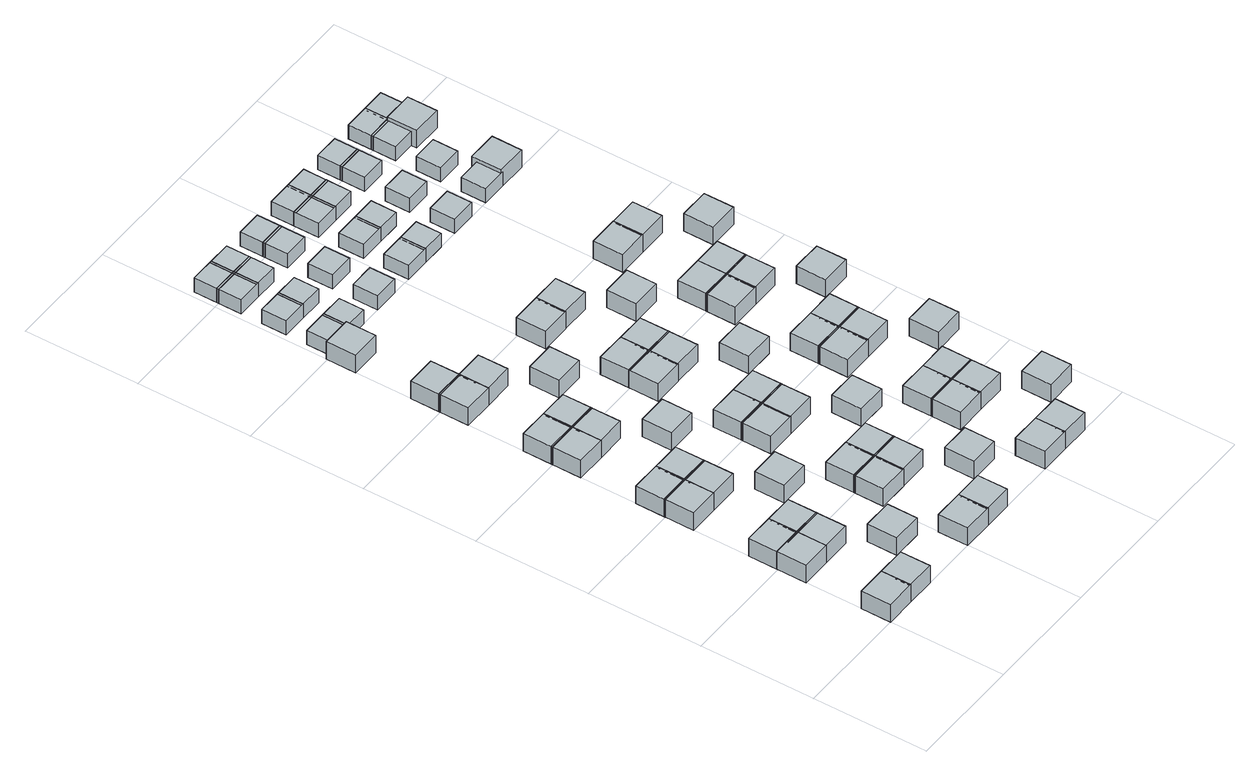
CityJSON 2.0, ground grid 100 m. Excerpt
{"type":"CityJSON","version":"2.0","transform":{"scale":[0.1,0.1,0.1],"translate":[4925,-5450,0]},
"CityObjects":{
"object1":{"type":"GenericCityObject","geometry":[{"type":"Solid","lod":"1","boundaries":[[[[0,1,2,3]],[[4,5,1,0]],[[5,6,2,1]],[[6,7,3,2]],[[7,4,0,3]],[[7,6,5,4]]]]}]},
"object2":{"type":"GenericCityObject","geometry":[{"type":"Solid","lod":"1","boundaries":[[[[8,9,10,11]],[[12,13,9,8]],[[13,14,10,9]],[[14,15,11,10]],[[15,12,8,11]],[[15,14,13,12]]]]}]},
"object3":{"type":"GenericCityObject","geometry":[{"type":"Solid","lod":"1","boundaries":[[[[16,17,18,19]],[[20,21,17,16]],[[21,22,18,17]],[[22,23,19,18]],[[23,20,16,19]],[[23,22,21,20]]]]}]},
"object4":{"type":"GenericCityObject","geometry":[{"type":"Solid","lod":"1","boundaries":[[[[24,25,26,27]],[[28,29,25,24]],[[29,30,26,25]],[[30,31,27,26]],[[31,28,24,27]],[[31,30,29,28]]]]}]},
"object5":{"type":"GenericCityObject","geometry":[{"type":"Solid","lod":"1","boundaries":[[[[32,33,34,35]],[[36,37,33,32]],[[37,38,34,33]],[[38,39,35,34]],[[39,36,32,35]],[[39,38,37,36]]]]}]},
"object6":{"type":"GenericCityObject","geometry":[{"type":"Solid","lod":"1","boundaries":[[[[40,41,42,43]],[[44,45,41,40]],[[45,46,42,41]],[[46,47,43,42]],[[47,44,40,43]],[[47,46,45,44]]]]}]},
"object7":{"type":"GenericCityObject","geometry":[{"type":"Solid","lod":"1","boundaries":[[[[48,49,50,51]],[[52,53,49,48]],[[53,54,50,49]],[[54,55,51,50]],[[55,52,48,51]],[[55,54,53,52]]]]}]},
"object8":{"type":"GenericCityObject","geometry":[{"type":"Solid","lod":"1","boundaries":[[[[56,57,58,59]],[[60,61,57,56]],[[61,62,58,57]],[[62,63,59,58]],[[63,60,56,59]],[[63,62,61,60]]]]}]},
"object9":{"type":"GenericCityObject","geometry":[{"type":"Solid","lod":"1","boundaries":[[[[64,65,66,67]],[[68,69,65,64]],[[69,70,66,65]],[[70,71,67,66]],[[71,68,64,67]],[[71,70,69,68]]]]}]},
"object10":{"type":"GenericCityObject","geometry":[{"type":"Solid","lod":"1","boundaries":[[[[72,73,74,75]],[[76,77,73,72]],[[77,78,74,73]],[[78,79,75,74]],[[79,76,72,75]],[[79,78,77,76]]]]}]},
"object11":{"type":"GenericCityObject","geometry":[{"type":"Solid","lod":"1","boundaries":[[[[80,81,82,83]],[[84,85,81,80]],[[85,86,82,81]],[[86,87,83,82]],[[87,84,80,83]],[[87,86,85,84]]]]}]},
"object12":{"type":"GenericCityObject","geometry":[{"type":"Solid","lod":"1","boundaries":[[[[88,89,90,91]],[[92,93,89,88]],[[93,94,90,89]],[[94,95,91,90]],[[95,92,88,91]],[[95,94,93,92]]]]}]},
"object13":{"type":"GenericCityObject","geometry":[{"type":"Solid","lod":"1","boundaries":[[[[96,97,98,99]],[[100,101,97,96]],[[101,102,98,97]],[[102,103,99,98]],[[103,100,96,99]],[[103,102,101,100]]]]}]},
"object14":{"type":"GenericCityObject","geometry":[{"type":"Solid","lod":"1","boundaries":[[[[104,105,106,107]],[[108,109,105,104]],[[109,110,106,105]],[[110,111,107,106]],[[111,108,104,107]],[[111,110,109,108]]]]}]},
"object15":{"type":"GenericCityObject","geometry":[{"type":"Solid","lod":"1","boundaries":[[[[112,113,114,115]],[[116,117,113,112]],[[117,118,114,113]],[[118,119,115,114]],[[119,116,112,115]],[[119,118,117,116]]]]}]},
"object16":{"type":"GenericCityObject","geometry":[{"type":"Solid","lod":"1","boundaries":[[[[120,121,122,123]],[[124,125,121,120]],[[125,126,122,121]],[[126,127,123,122]],[[127,124,120,123]],[[127,126,125,124]]]]}]},
"object17":{"type":"GenericCityObject","geometry":[{"type":"Solid","lod":"1","boundaries":[[[[128,129,130,131]],[[132,133,129,128]],[[133,134,130,129]],[[134,135,131,130]],[[135,132,128,131]],[[135,134,133,132]]]]}]},
"object18":{"type":"GenericCityObject","geometry":[{"type":"Solid","lod":"1","boundaries":[[[[136,137,138,139]],[[140,141,137,136]],[[141,142,138,137]],[[142,143,139,138]],[[143,140,136,139]],[[143,142,141,140]]]]}]},
"object19":{"type":"GenericCityObject","geometry":[{"type":"Solid","lod":"1","boundaries":[[[[144,145,146,147]],[[148,149,145,144]],[[149,150,146,145]],[[150,151,147,146]],[[151,148,144,147]],[[151,150,149,148]]]]}]},
"object20":{"type":"GenericCityObject","geometry":[{"type":"Solid","lod":"1","boundaries":[[[[152,153,154,155]],[[156,157,153,152]],[[157,158,154,153]],[[158,159,155,154]],[[159,156,152,155]],[[159,158,157,156]]]]}]},
"object21":{"type":"GenericCityObject","geometry":[{"type":"Solid","lod":"1","boundaries":[[[[160,161,162,163]],[[164,165,161,160]],[[165,166,162,161]],[[166,167,163,162]],[[167,164,160,163]],[[167,166,165,164]]]]}]},
"object22":{"type":"GenericCityObject","geometry":[{"type":"Solid","lod":"1","boundaries":[[[[168,169,170,171]],[[172,173,169,168]],[[173,174,170,169]],[[174,175,171,170]],[[175,172,168,171]],[[175,174,173,172]]]]}]},
"object23":{"type":"GenericCityObject","geometry":[{"type":"Solid","lod":"1","boundaries":[[[[176,177,178,179]],[[180,181,177,176]],[[181,182,178,177]],[[182,183,179,178]],[[183,180,176,179]],[[183,182,181,180]]]]}]},
"object24":{"type":"GenericCityObject","geometry":[{"type":"Solid","lod":"1","boundaries":[[[[184,185,186,187]],[[188,189,185,184]],[[189,190,186,185]],[[190,191,187,186]],[[191,188,184,187]],[[191,190,189,188]]]]}]},
"object25":{"type":"GenericCityObject","geometry":[{"type":"Solid","lod":"1","boundaries":[[[[192,193,194,195]],[[196,197,193,192]],[[197,198,194,193]],[[198,199,195,194]],[[199,196,192,195]],[[199,198,197,196]]]]}]},
"object26":{"type":"GenericCityObject","geometry":[{"type":"Solid","lod":"1","boundaries":[[[[200,201,202,203]],[[204,205,201,200]],[[205,206,202,201]],[[206,207,203,202]],[[207,204,200,203]],[[207,206,205,204]]]]}]},
"object27":{"type":"GenericCityObject","geometry":[{"type":"Solid","lod":"1","boundaries":[[[[208,209,210,211]],[[212,213,209,208]],[[213,214,210,209]],[[214,215,211,210]],[[215,212,208,211]],[[215,214,213,212]]]]}]},
"object28":{"type":"GenericCityObject","geometry":[{"type":"Solid","lod":"1","boundaries":[[[[216,217,218,219]],[[220,221,217,216]],[[221,222,218,217]],[[222,223,219,218]],[[223,220,216,219]],[[223,222,221,220]]]]}]},
"object29":{"type":"GenericCityObject","geometry":[{"type":"Solid","lod":"1","boundaries":[[[[224,225,226,227]],[[228,229,225,224]],[[229,230,226,225]],[[230,231,227,226]],[[231,228,224,227]],[[231,230,229,228]]]]}]},
"object30":{"type":"GenericCityObject","geometry":[{"type":"Solid","lod":"1","boundaries":[[[[232,233,234,235]],[[236,237,233,232]],[[237,238,234,233]],[[238,239,235,234]],[[239,236,232,235]],[[239,238,237,236]]]]}]},
"object31":{"type":"GenericCityObject","geometry":[{"type":"Solid","lod":"1","boundaries":[[[[240,241,242,243]],[[244,245,241,240]],[[245,246,242,241]],[[246,247,243,242]],[[247,244,240,243]],[[247,246,245,244]]]]}]},
"object32":{"type":"GenericCityObject","geometry":[{"type":"Solid","lod":"1","boundaries":[[[[248,249,250,251]],[[252,253,249,248]],[[253,254,250,249]],[[254,255,251,250]],[[255,252,248,251]],[[255,254,253,252]]]]}]},
"object33":{"type":"GenericCityObject","geometry":[{"type":"Solid","lod":"1","boundaries":[[[[256,257,258,259]],[[260,261,257,256]],[[261,262,258,257]],[[262,263,259,258]],[[263,260,256,259]],[[263,262,261,260]]]]}]},
"object34":{"type":"GenericCityObject","geometry":[{"type":"Solid","lod":"1","boundaries":[[[[264,265,266,267]],[[268,269,265,264]],[[269,270,266,265]],[[270,271,267,266]],[[271,268,264,267]],[[271,270,269,268]]]]}]},
"object35":{"type":"GenericCityObject","geometry":[{"type":"Solid","lod":"1","boundaries":[[[[272,273,274,275]],[[276,277,273,272]],[[277,278,274,273]],[[278,279,275,274]],[[279,276,272,275]],[[279,278,277,276]]]]}]},
"object36":{"type":"GenericCityObject","geometry":[{"type":"Solid","lod":"1","boundaries":[[[[280,281,282,283]],[[284,285,281,280]],[[285,286,282,281]],[[286,287,283,282]],[[287,284,280,283]],[[287,286,285,284]]]]}]},
"object37":{"type":"GenericCityObject","geometry":[{"type":"Solid","lod":"1","boundaries":[[[[288,289,290,291]],[[292,293,289,288]],[[293,294,290,289]],[[294,295,291,290]],[[295,292,288,291]],[[295,294,293,292]]]]}]},
"object38":{"type":"GenericCityObject","geometry":[{"type":"Solid","lod":"1","boundaries":[[[[296,297,298,299]],[[300,301,297,296]],[[301,302,298,297]],[[302,303,299,298]],[[303,300,296,299]],[[303,302,301,300]]]]}]},
"object39":{"type":"GenericCityObject","geometry":[{"type":"Solid","lod":"1","boundaries":[[[[304,305,306,307]],[[308,309,305,304]],[[309,310,306,305]],[[310,311,307,306]],[[311,308,304,307]],[[311,310,309,308]]]]}]},
"object40":{"type":"GenericCityObject","geometry":[{"type":"Solid","lod":"1","boundaries":[[[[312,313,314,315]],[[316,317,313,312]],[[317,318,314,313]],[[318,319,315,314]],[[319,316,312,315]],[[319,318,317,316]]]]}]},
"object41":{"type":"GenericCityObject","geometry":[{"type":"Solid","lod":"1","boundaries":[[[[320,321,322,323]],[[324,325,321,320]],[[325,326,322,321]],[[326,327,323,322]],[[327,324,320,323]],[[327,326,325,324]]]]}]},
"object42":{"type":"GenericCityObject","geometry":[{"type":"Solid","lod":"1","boundaries":[[[[328,329,330,331]],[[332,333,329,328]],[[333,334,330,329]],[[334,335,331,330]],[[335,332,328,331]],[[335,334,333,332]]]]}]},
"object43":{"type":"GenericCityObject","geometry":[{"type":"Solid","lod":"1","boundaries":[[[[336,337,338,339]],[[340,341,337,336]],[[341,342,338,337]],[[342,343,339,338]],[[343,340,336,339]],[[343,342,341,340]]]]}]},
"object44":{"type":"GenericCityObject","geometry":[{"type":"Solid","lod":"1","boundaries":[[[[344,345,346,347]],[[348,349,345,344]],[[349,350,346,345]],[[350,351,347,346]],[[351,348,344,347]],[[351,350,349,348]]]]}]},
"object45":{"type":"GenericCityObject","geometry":[{"type":"Solid","lod":"1","boundaries":[[[[352,353,354,355]],[[356,357,353,352]],[[357,358,354,353]],[[358,359,355,354]],[[359,356,352,355]],[[359,358,357,356]]]]}]},
"object46":{"type":"GenericCityObject","geometry":[{"type":"Solid","lod":"1","boundaries":[[[[360,361,362,363]],[[364,365,361,360]],[[365,366,362,361]],[[366,367,363,362]],[[367,364,360,363]],[[367,366,365,364]]]]}]},
"object47":{"type":"GenericCityObject","geometry":[{"type":"Solid","lod":"1","boundaries":[[[[368,369,370,371]],[[372,373,369,368]],[[373,374,370,369]],[[374,375,371,370]],[[375,372,368,371]],[[375,374,373,372]]]]}]},
"object48":{"type":"GenericCityObject","geometry":[{"type":"Solid","lod":"1","boundaries":[[[[376,377,378,379]],[[380,381,377,376]],[[381,382,378,377]],[[382,383,379,378]],[[383,380,376,379]],[[383,382,381,380]]]]}]},
"object49":{"type":"GenericCityObject","geometry":[{"type":"Solid","lod":"1","boundaries":[[[[384,385,386,387]],[[388,389,385,384]],[[389,390,386,385]],[[390,391,387,386]],[[391,388,384,387]],[[391,390,389,388]]]]}]},
"object50":{"type":"GenericCityObject","geometry":[{"type":"Solid","lod":"1","boundaries":[[[[392,393,394,395]],[[396,397,393,392]],[[397,398,394,393]],[[398,399,395,394]],[[399,396,392,395]],[[399,398,397,396]]]]}]},
"object51":{"type":"GenericCityObject","geometry":[{"type":"Solid","lod":"1","boundaries":[[[[400,401,402,403]],[[404,405,401,400]],[[405,406,402,401]],[[406,407,403,402]],[[407,404,400,403]],[[407,406,405,404]]]]}]},
"object52":{"type":"GenericCityObject","geometry":[{"type":"Solid","lod":"1","boundaries":[[[[408,409,410,411]],[[412,413,409,408]],[[413,414,410,409]],[[414,415,411,410]],[[415,412,408,411]],[[415,414,413,412]]]]}]},
"object53":{"type":"GenericCityObject","geometry":[{"type":"Solid","lod":"1","boundaries":[[[[416,417,418,419]],[[420,421,417,416]],[[421,422,418,417]],[[422,423,419,418]],[[423,420,416,419]],[[423,422,421,420]]]]}]},
"object54":{"type":"GenericCityObject","geometry":[{"type":"Solid","lod":"1","boundaries":[[[[424,425,426,427]],[[428,429,425,424]],[[429,430,426,425]],[[430,431,427,426]],[[431,428,424,427]],[[431,430,429,428]]]]}]},
"object55":{"type":"GenericCityObject","geometry":[{"type":"Solid","lod":"1","boundaries":[[[[432,433,434,435]],[[436,437,433,432]],[[437,438,434,433]],[[438,439,435,434]],[[439,436,432,435]],[[439,438,437,436]]]]}]},
"object56":{"type":"GenericCityObject","geometry":[{"type":"Solid","lod":"1","boundaries":[[[[440,441,442,443]],[[444,445,441,440]],[[445,446,442,441]],[[446,447,443,442]],[[447,444,440,443]],[[447,446,445,444]]]]}]},
"object57":{"type":"GenericCityObject","geometry":[{"type":"Solid","lod":"1","boundaries":[[[[448,449,450,451]],[[452,453,449,448]],[[453,454,450,449]],[[454,455,451,450]],[[455,452,448,451]],[[455,454,453,452]]]]}]},
"object58":{"type":"GenericCityObject","geometry":[{"type":"Solid","lod":"1","boundaries":[[[[456,457,458,459]],[[460,461,457,456]],[[461,462,458,457]],[[462,463,459,458]],[[463,460,456,459]],[[463,462,461,460]]]]}]},
"object59":{"type":"GenericCityObject","geometry":[{"type":"Solid","lod":"1","boundaries":[[[[464,465,466,467]],[[468,469,465,464]],[[469,470,466,465]],[[470,471,467,466]],[[471,468,464,467]],[[471,470,469,468]]]]}]},
"object60":{"type":"GenericCityObject","geometry":[{"type":"Solid","lod":"1","boundaries":[[[[472,473,474,475]],[[476,477,473,472]],[[477,478,474,473]],[[478,479,475,474]],[[479,476,472,475]],[[479,478,477,476]]]]}]},
"object61":{"type":"GenericCityObject","geometry":[{"type":"Solid","lod":"1","boundaries":[[[[480,481,482,483]],[[484,485,481,480]],[[485,486,482,481]],[[486,487,483,482]],[[487,484,480,483]],[[487,486,485,484]]]]}]},
"object62":{"type":"GenericCityObject","geometry":[{"type":"Solid","lod":"1","boundaries":[[[[488,489,490,491]],[[492,493,489,488]],[[493,494,490,489]],[[494,495,491,490]],[[495,492,488,491]],[[495,494,493,492]]]]}]},
"object63":{"type":"GenericCityObject","geometry":[{"type":"Solid","lod":"1","boundaries":[[[[496,497,498,499]],[[500,501,497,496]],[[501,502,498,497]],[[502,503,499,498]],[[503,500,496,499]],[[503,502,501,500]]]]}]},
"object64":{"type":"GenericCityObject","geometry":[{"type":"Solid","lod":"1","boundaries":[[[[504,505,506,507]],[[508,509,505,504]],[[509,510,506,505]],[[510,511,507,506]],[[511,508,504,507]],[[511,510,509,508]]]]}]},
"object65":{"type":"GenericCityObject","geometry":[{"type":"Solid","lod":"1","boundaries":[[[[512,513,514,515]],[[516,517,513,512]],[[517,518,514,513]],[[518,519,515,514]],[[519,516,512,515]],[[519,518,517,516]]]]}]},
"object66":{"type":"GenericCityObject","geometry":[{"type":"Solid","lod":"1","boundaries":[[[[520,521,522,523]],[[524,525,521,520]],[[525,526,522,521]],[[526,527,523,522]],[[527,524,520,523]],[[527,526,525,524]]]]}]},
"object67":{"type":"GenericCityObject","geometry":[{"type":"Solid","lod":"1","boundaries":[[[[528,529,530,531]],[[532,533,529,528]],[[533,534,530,529]],[[534,535,531,530]],[[535,532,528,531]],[[535,534,533,532]]]]}]},
"object68":{"type":"GenericCityObject","geometry":[{"type":"Solid","lod":"1","boundaries":[[[[536,537,538,539]],[[540,541,537,536]],[[541,542,538,537]],[[542,543,539,538]],[[543,540,536,539]],[[543,542,541,540]]]]}]},
"object69":{"type":"GenericCityObject","geometry":[{"type":"Solid","lod":"1","boundaries":[[[[544,545,546,547]],[[548,549,545,544]],[[549,550,546,545]],[[550,551,547,546]],[[551,548,544,547]],[[551,550,549,548]]]]}]},
"object70":{"type":"GenericCityObject","geometry":[{"type":"Solid","lod":"1","boundaries":[[[[552,553,554,555]],[[556,557,553,552]],[[557,558,554,553]],[[558,559,555,554]],[[559,556,552,555]],[[559,558,557,556]]]]}]},
"object71":{"type":"GenericCityObject","geometry":[{"type":"Solid","lod":"1","boundaries":[[[[560,561,562,563]],[[564,565,561,560]],[[565,566,562,561]],[[566,567,563,562]],[[567,564,560,563]],[[567,566,565,564]]]]}]},
"object72":{"type":"GenericCityObject","geometry":[{"type":"Solid","lod":"1","boundaries":[[[[568,569,570,571]],[[572,573,569,568]],[[573,574,570,569]],[[574,575,571,570]],[[575,572,568,571]],[[575,574,573,572]]]]}]},
"object73":{"type":"GenericCityObject","geometry":[{"type":"Solid","lod":"1","boundaries":[[[[576,577,578,579]],[[580,581,577,576]],[[581,582,578,577]],[[582,583,579,578]],[[583,580,576,579]],[[583,582,581,580]]]]}]},
"object74":{"type":"GenericCityObject","geometry":[{"type":"Solid","lod":"1","boundaries":[[[[584,585,586,587]],[[588,589,585,584]],[[589,590,586,585]],[[590,591,587,586]],[[591,588,584,587]],[[591,590,589,588]]]]}]},
"object75":{"type":"GenericCityObject","geometry":[{"type":"Solid","lod":"1","boundaries":[[[[592,593,594,595]],[[596,597,593,592]],[[597,598,594,593]],[[598,599,595,594]],[[599,596,592,595]],[[599,598,597,596]]]]}]},
"object76":{"type":"GenericCityObject","geometry":[{"type":"Solid","lod":"1","boundaries":[[[[600,601,602,603]],[[604,605,601,600]],[[605,606,602,601]],[[606,607,603,602]],[[607,604,600,603]],[[607,606,605,604]]]]}]},
"object77":{"type":"GenericCityObject","geometry":[{"type":"Solid","lod":"1","boundaries":[[[[608,609,610,611]],[[612,613,609,608]],[[613,614,610,609]],[[614,615,611,610]],[[615,612,608,611]],[[615,614,613,612]]]]}]},
"object78":{"type":"GenericCityObject","geometry":[{"type":"Solid","lod":"1","boundaries":[[[[616,617,618,619]],[[620,621,617,616]],[[621,622,618,617]],[[622,623,619,618]],[[623,620,616,619]],[[623,622,621,620]]]]}]},
"object79":{"type":"GenericCityObject","geometry":[{"type":"Solid","lod":"1","boundaries":[[[[624,625,626,627]],[[628,629,625,624]],[[629,630,626,625]],[[630,631,627,626]],[[631,628,624,627]],[[631,630,629,628]]]]}]},
"object80":{"type":"GenericCityObject","geometry":[{"type":"Solid","lod":"1","boundaries":[[[[632,633,634,635]],[[636,637,633,632]],[[637,638,634,633]],[[638,639,635,634]],[[639,636,632,635]],[[639,638,637,636]]]]}]},
"object81":{"type":"GenericCityObject","geometry":[{"type":"Solid","lod":"1","boundaries":[[[[640,641,642,643]],[[644,645,641,640]],[[645,646,642,641]],[[646,647,643,642]],[[647,644,640,643]],[[647,646,645,644]]]]}]},
"object82":{"type":"GenericCityObject","geometry":[{"type":"Solid","lod":"1","boundaries":[[[[648,649,650,651]],[[652,653,649,648]],[[653,654,650,649]],[[654,655,651,650]],[[655,652,648,651]],[[655,654,653,652]]]]}]},
"object83":{"type":"GenericCityObject","geometry":[{"type":"Solid","lod":"1","boundaries":[[[[656,657,658,659]],[[660,661,657,656]],[[661,662,658,657]],[[662,663,659,658]],[[663,660,656,659]],[[663,662,661,660]]]]}]},
"object84":{"type":"GenericCityObject","geometry":[{"type":"Solid","lod":"1","boundaries":[[[[664,665,666,667]],[[668,669,665,664]],[[669,670,666,665]],[[670,671,667,666]],[[671,668,664,667]],[[671,670,669,668]]]]}]},
"object85":{"type":"GenericCityObject","geometry":[{"type":"Solid","lod":"1","boundaries":[[[[672,673,674,675]],[[676,677,673,672]],[[677,678,674,673]],[[678,679,675,674]],[[679,676,672,675]],[[679,678,677,676]]]]}]},
"object86":{"type":"GenericCityObject","geometry":[{"type":"Solid","lod":"1","boundaries":[[[[680,681,682,683]],[[684,685,681,680]],[[685,686,682,681]],[[686,687,683,682]],[[687,684,680,683]],[[687,686,685,684]]]]}]},
"object87":{"type":"GenericCityObject","geometry":[{"type":"Solid","lod":"1","boundaries":[[[[688,689,690,691]],[[692,693,689,688]],[[693,694,690,689]],[[694,695,691,690]],[[695,692,688,691]],[[695,694,693,692]]]]}]},
"object88":{"type":"GenericCityObject","geometry":[{"type":"Solid","lod":"1","boundaries":[[[[696,697,698,699]],[[700,701,697,696]],[[701,702,698,697]],[[702,703,699,698]],[[703,700,696,699]],[[703,702,701,700]]]]}]},
"object89":{"type":"GenericCityObject","geometry":[{"type":"Solid","lod":"1","boundaries":[[[[704,705,706,707]],[[708,709,705,704]],[[709,710,706,705]],[[710,711,707,706]],[[711,708,704,707]],[[711,710,709,708]]]]}]},
"object90":{"type":"GenericCityObject","geometry":[{"type":"Solid","lod":"1","boundaries":[[[[712,713,714,715]],[[716,717,713,712]],[[717,718,714,713]],[[718,719,715,714]],[[719,716,712,715]],[[719,718,717,716]]]]}]},
"object91":{"type":"GenericCityObject","geometry":[{"type":"Solid","lod":"1","boundaries":[[[[720,721,722,723]],[[724,725,721,720]],[[725,726,722,721]],[[726,727,723,722]],[[727,724,720,723]],[[727,726,725,724]]]]}]},
"object92":{"type":"GenericCityObject","geometry":[{"type":"Solid","lod":"1","boundaries":[[[[728,729,730,731]],[[732,733,729,728]],[[733,734,730,729]],[[734,735,731,730]],[[735,732,728,731]],[[735,734,733,732]]]]}]},
"object93":{"type":"GenericCityObject","geometry":[{"type":"Solid","lod":"1","boundaries":[[[[736,737,738,739]],[[740,741,737,736]],[[741,742,738,737]],[[742,743,739,738]],[[743,740,736,739]],[[743,742,741,740]]]]}]}
},
"vertices":[
[0,0,0],[262,0,0],[262,262,0],[0,262,0],[0,0,175],[262,0,175],[262,262,175],[0,262,175],
[0,750,0],[262,750,0],[262,1012,0],[0,1012,0],[0,750,175],[262,750,175],[262,1012,175],[0,1012,175],
[250,0,0],[512,0,0],[512,262,0],[250,262,0],[250,0,175],[512,0,175],[512,262,175],[250,262,175],
[0,1000,0],[262,1000,0],[262,1262,0],[0,1262,0],[0,1000,175],[262,1000,175],[262,1262,175],[0,1262,175],
[250,750,0],[512,750,0],[512,1012,0],[250,1012,0],[250,750,175],[512,750,175],[512,1012,175],[250,1012,175],
[0,1750,0],[262,1750,0],[262,2012,0],[0,2012,0],[0,1750,175],[262,1750,175],[262,2012,175],[0,2012,175],
[250,1000,0],[512,1000,0],[512,1262,0],[250,1262,0],[250,1000,175],[512,1000,175],[512,1262,175],[250,1262,175],
[0,2000,0],[262,2000,0],[262,2262,0],[0,2262,0],[0,2000,175],[262,2000,175],[262,2262,175],[0,2262,175],
[620,370,0],[882,370,0],[882,632,0],[620,632,0],[620,370,175],[882,370,175],[882,632,175],[620,632,175],
[250,1750,0],[512,1750,0],[512,2012,0],[250,2012,0],[250,1750,175],[512,1750,175],[512,2012,175],[250,2012,175],
[0,2750,0],[262,2750,0],[262,3012,0],[0,3012,0],[0,2750,175],[262,2750,175],[262,3012,175],[0,3012,175],
[250,2000,0],[512,2000,0],[512,2262,0],[250,2262,0],[250,2000,175],[512,2000,175],[512,2262,175],[250,2262,175],
[0,3000,0],[262,3000,0],[262,3262,0],[0,3262,0],[0,3000,175],[262,3000,175],[262,3262,175],[0,3262,175],
[1000,0,0],[1262,0,0],[1262,262,0],[1000,262,0],[1000,0,175],[1262,0,175],[1262,262,175],[1000,262,175],
[620,1370,0],[882,1370,0],[882,1632,0],[620,1632,0],[620,1370,175],[882,1370,175],[882,1632,175],[620,1632,175],
[250,2750,0],[512,2750,0],[512,3012,0],[250,3012,0],[250,2750,175],[512,2750,175],[512,3012,175],[250,3012,175],
[0,3750,0],[262,3750,0],[262,4012,0],[0,4012,0],[0,3750,175],[262,3750,175],[262,4012,175],[0,4012,175],
[250,3000,0],[512,3000,0],[512,3262,0],[250,3262,0],[250,3000,175],[512,3000,175],[512,3262,175],[250,3262,175],
[0,4000,0],[262,4000,0],[262,4262,0],[0,4262,0],[0,4000,175],[262,4000,175],[262,4262,175],[0,4262,175],
[1000,750,0],[1262,750,0],[1262,1012,0],[1000,1012,0],[1000,750,175],[1262,750,175],[1262,1012,175],[1000,1012,175],
[1250,0,0],[1512,0,0],[1512,262,0],[1250,262,0],[1250,0,175],[1512,0,175],[1512,262,175],[1250,262,175],
[1000,1000,0],[1262,1000,0],[1262,1262,0],[1000,1262,0],[1000,1000,175],[1262,1000,175],[1262,1262,175],[1000,1262,175],
[620,2370,0],[882,2370,0],[882,2632,0],[620,2632,0],[620,2370,175],[882,2370,175],[882,2632,175],[620,2632,175],
[250,3750,0],[512,3750,0],[512,4012,0],[250,4012,0],[250,3750,175],[512,3750,175],[512,4012,175],[250,4012,175],
[0,4750,0],[262,4750,0],[262,5012,0],[0,5012,0],[0,4750,175],[262,4750,175],[262,5012,175],[0,5012,175],
[1250,750,0],[1512,750,0],[1512,1012,0],[1250,1012,0],[1250,750,175],[1512,750,175],[1512,1012,175],[1250,1012,175],
[50,5000,0],[270,5000,0],[270,5220,0],[50,5220,0],[50,5000,140],[270,5000,140],[270,5220,140],[50,5220,140],
[1000,1750,0],[1262,1750,0],[1262,2012,0],[1000,2012,0],[1000,1750,175],[1262,1750,175],[1262,2012,175],[1000,2012,175],
[1250,1000,0],[1512,1000,0],[1512,1262,0],[1250,1262,0],[1250,1000,175],[1512,1000,175],[1512,1262,175],[1250,1262,175],
[1000,2000,0],[1262,2000,0],[1262,2262,0],[1000,2262,0],[1000,2000,175],[1262,2000,175],[1262,2262,175],[1000,2262,175],
[620,3370,0],[882,3370,0],[882,3632,0],[620,3632,0],[620,3370,175],[882,3370,175],[882,3632,175],[620,3632,175],
[50,5400,0],[270,5400,0],[270,5620,0],[50,5620,0],[50,5400,140],[270,5400,140],[270,5620,140],[50,5620,140],
[250,5000,0],[470,5000,0],[470,5220,0],[250,5220,0],[250,5000,140],[470,5000,140],[470,5220,140],[250,5220,140],
[1620,370,0],[1882,370,0],[1882,632,0],[1620,632,0],[1620,370,175],[1882,370,175],[1882,632,175],[1620,632,175],
[50,5800,0],[270,5800,0],[270,6020,0],[50,6020,0],[50,5800,140],[270,5800,140],[270,6020,140],[50,6020,140],
[1250,1750,0],[1512,1750,0],[1512,2012,0],[1250,2012,0],[1250,1750,175],[1512,1750,175],[1512,2012,175],[1250,2012,175],
[50,6000,0],[270,6000,0],[270,6220,0],[50,6220,0],[50,6000,140],[270,6000,140],[270,6220,140],[50,6220,140],
[1000,2750,0],[1262,2750,0],[1262,3012,0],[1000,3012,0],[1000,2750,175],[1262,2750,175],[1262,3012,175],[1000,3012,175],
[250,5400,0],[470,5400,0],[470,5620,0],[250,5620,0],[250,5400,140],[470,5400,140],[470,5620,140],[250,5620,140],
[1250,2000,0],[1512,2000,0],[1512,2262,0],[1250,2262,0],[1250,2000,175],[1512,2000,175],[1512,2262,175],[1250,2262,175],
[1000,3000,0],[1262,3000,0],[1262,3262,0],[1000,3262,0],[1000,3000,175],[1262,3000,175],[1262,3262,175],[1000,3262,175],
[250,5800,0],[470,5800,0],[470,6020,0],[250,6020,0],[250,5800,140],[470,5800,140],[470,6020,140],[250,6020,140],
[2000,0,0],[2262,0,0],[2262,262,0],[2000,262,0],[2000,0,175],[2262,0,175],[2262,262,175],[2000,262,175],
[250,6000,0],[470,6000,0],[470,6220,0],[250,6220,0],[250,6000,140],[470,6000,140],[470,6220,140],[250,6220,140],
[1620,1370,0],[1882,1370,0],[1882,1632,0],[1620,1632,0],[1620,1370,175],[1882,1370,175],[1882,1632,175],[1620,1632,175],
[1250,2750,0],[1512,2750,0],[1512,3012,0],[1250,3012,0],[1250,2750,175],[1512,2750,175],[1512,3012,175],[1250,3012,175],
[650,5000,0],[870,5000,0],[870,5220,0],[650,5220,0],[650,5000,140],[870,5000,140],[870,5220,140],[650,5220,140],
[1000,3750,0],[1262,3750,0],[1262,4012,0],[1000,4012,0],[1000,3750,175],[1262,3750,175],[1262,4012,175],[1000,4012,175],
[1250,3000,0],[1512,3000,0],[1512,3262,0],[1250,3262,0],[1250,3000,175],[1512,3000,175],[1512,3262,175],[1250,3262,175],
[2000,750,0],[2262,750,0],[2262,1012,0],[2000,1012,0],[2000,750,175],[2262,750,175],[2262,1012,175],[2000,1012,175],
[650,5400,0],[870,5400,0],[870,5620,0],[650,5620,0],[650,5400,140],[870,5400,140],[870,5620,140],[650,5620,140],
[2250,0,0],[2512,0,0],[2512,262,0],[2250,262,0],[2250,0,175],[2512,0,175],[2512,262,175],[2250,262,175],
[2000,1000,0],[2262,1000,0],[2262,1262,0],[2000,1262,0],[2000,1000,175],[2262,1000,175],[2262,1262,175],[2000,1262,175],
[1620,2370,0],[1882,2370,0],[1882,2632,0],[1620,2632,0],[1620,2370,175],[1882,2370,175],[1882,2632,175],[1620,2632,175],
[650,5800,0],[870,5800,0],[870,6020,0],[650,6020,0],[650,5800,140],[870,5800,140],[870,6020,140],[650,6020,140],
[1250,3750,0],[1512,3750,0],[1512,4012,0],[1250,4012,0],[1250,3750,175],[1512,3750,175],[1512,4012,175],[1250,4012,175],
[650,6000,0],[870,6000,0],[870,6220,0],[650,6220,0],[650,6000,140],[870,6000,140],[870,6220,140],[650,6220,140],
[2250,750,0],[2512,750,0],[2512,1012,0],[2250,1012,0],[2250,750,175],[2512,750,175],[2512,1012,175],[2250,1012,175],
[1050,5000,0],[1270,5000,0],[1270,5220,0],[1050,5220,0],[1050,5000,140],[1270,5000,140],[1270,5220,140],[1050,5220,140],
[2000,1750,0],[2262,1750,0],[2262,2012,0],[2000,2012,0],[2000,1750,175],[2262,1750,175],[2262,2012,175],[2000,2012,175],
[2250,1000,0],[2512,1000,0],[2512,1262,0],[2250,1262,0],[2250,1000,175],[2512,1000,175],[2512,1262,175],[2250,1262,175],
[2000,2000,0],[2262,2000,0],[2262,2262,0],[2000,2262,0],[2000,2000,175],[2262,2000,175],[2262,2262,175],[2000,2262,175],
[1620,3370,0],[1882,3370,0],[1882,3632,0],[1620,3632,0],[1620,3370,175],[1882,3370,175],[1882,3632,175],[1620,3632,175],
[1050,5400,0],[1270,5400,0],[1270,5620,0],[1050,5620,0],[1050,5400,140],[1270,5400,140],[1270,5620,140],[1050,5620,140],
[1250,5000,0],[1470,5000,0],[1470,5220,0],[1250,5220,0],[1250,5000,140],[1470,5000,140],[1470,5220,140],[1250,5220,140],
[2620,370,0],[2882,370,0],[2882,632,0],[2620,632,0],[2620,370,175],[2882,370,175],[2882,632,175],[2620,632,175],
[1050,5800,0],[1270,5800,0],[1270,6020,0],[1050,6020,0],[1050,5800,140],[1270,5800,140],[1270,6020,140],[1050,6020,140],
[2250,1750,0],[2512,1750,0],[2512,2012,0],[2250,2012,0],[2250,1750,175],[2512,1750,175],[2512,2012,175],[2250,2012,175],
[1050,6000,0],[1270,6000,0],[1270,6220,0],[1050,6220,0],[1050,6000,140],[1270,6000,140],[1270,6220,140],[1050,6220,140],
[2000,2750,0],[2262,2750,0],[2262,3012,0],[2000,3012,0],[2000,2750,175],[2262,2750,175],[2262,3012,175],[2000,3012,175],
[1250,5400,0],[1470,5400,0],[1470,5620,0],[1250,5620,0],[1250,5400,140],[1470,5400,140],[1470,5620,140],[1250,5620,140],
[2250,2000,0],[2512,2000,0],[2512,2262,0],[2250,2262,0],[2250,2000,175],[2512,2000,175],[2512,2262,175],[2250,2262,175],
[2000,3000,0],[2262,3000,0],[2262,3262,0],[2000,3262,0],[2000,3000,175],[2262,3000,175],[2262,3262,175],[2000,3262,175],
[1250,5800,0],[1470,5800,0],[1470,6020,0],[1250,6020,0],[1250,5800,140],[1470,5800,140],[1470,6020,140],[1250,6020,140],
[1250,6000,0],[1470,6000,0],[1470,6220,0],[1250,6220,0],[1250,6000,140],[1470,6000,140],[1470,6220,140],[1250,6220,140],
[2620,1370,0],[2882,1370,0],[2882,1632,0],[2620,1632,0],[2620,1370,175],[2882,1370,175],[2882,1632,175],[2620,1632,175],
[2250,2750,0],[2512,2750,0],[2512,3012,0],[2250,3012,0],[2250,2750,175],[2512,2750,175],[2512,3012,175],[2250,3012,175],
[1650,5000,0],[1870,5000,0],[1870,5220,0],[1650,5220,0],[1650,5000,140],[1870,5000,140],[1870,5220,140],[1650,5220,140],
[2000,3750,0],[2262,3750,0],[2262,4012,0],[2000,4012,0],[2000,3750,175],[2262,3750,175],[2262,4012,175],[2000,4012,175],
[2250,3000,0],[2512,3000,0],[2512,3262,0],[2250,3262,0],[2250,3000,175],[2512,3000,175],[2512,3262,175],[2250,3262,175],
[1650,5400,0],[1870,5400,0],[1870,5620,0],[1650,5620,0],[1650,5400,140],[1870,5400,140],[1870,5620,140],[1650,5620,140],
[2620,2370,0],[2882,2370,0],[2882,2632,0],[2620,2632,0],[2620,2370,175],[2882,2370,175],[2882,2632,175],[2620,2632,175],
[1650,5800,0],[1870,5800,0],[1870,6020,0],[1650,6020,0],[1650,5800,140],[1870,5800,140],[1870,6020,140],[1650,6020,140],
[2250,3750,0],[2512,3750,0],[2512,4012,0],[2250,4012,0],[2250,3750,175],[2512,3750,175],[2512,4012,175],[2250,4012,175],
[1650,6000,0],[1870,6000,0],[1870,6220,0],[1650,6220,0],[1650,6000,140],[1870,6000,140],[1870,6220,140],[1650,6220,140],
[2050,5000,0],[2270,5000,0],[2270,5220,0],[2050,5220,0],[2050,5000,140],[2270,5000,140],[2270,5220,140],[2050,5220,140],
[2620,3370,0],[2882,3370,0],[2882,3632,0],[2620,3632,0],[2620,3370,175],[2882,3370,175],[2882,3632,175],[2620,3632,175],
[2050,5400,0],[2270,5400,0],[2270,5620,0],[2050,5620,0],[2050,5400,140],[2270,5400,140],[2270,5620,140],[2050,5620,140],
[2250,5000,0],[2512,5000,0],[2512,5262,0],[2250,5262,0],[2250,5000,175],[2512,5000,175],[2512,5262,175],[2250,5262,175],
[2050,5800,0],[2270,5800,0],[2270,6020,0],[2050,6020,0],[2050,5800,140],[2270,5800,140],[2270,6020,140],[2050,6020,140],
[2050,6000,0],[2270,6000,0],[2270,6220,0],[2050,6220,0],[2050,6000,140],[2270,6000,140],[2270,6220,140],[2050,6220,140],
[2250,5750,0],[2512,5750,0],[2512,6012,0],[2250,6012,0],[2250,5750,175],[2512,5750,175],[2512,6012,175],[2250,6012,175],
[2250,6000,0],[2470,6000,0],[2470,6220,0],[2250,6220,0],[2250,6000,140],[2470,6000,140],[2470,6220,140],[2250,6220,140]
]}
